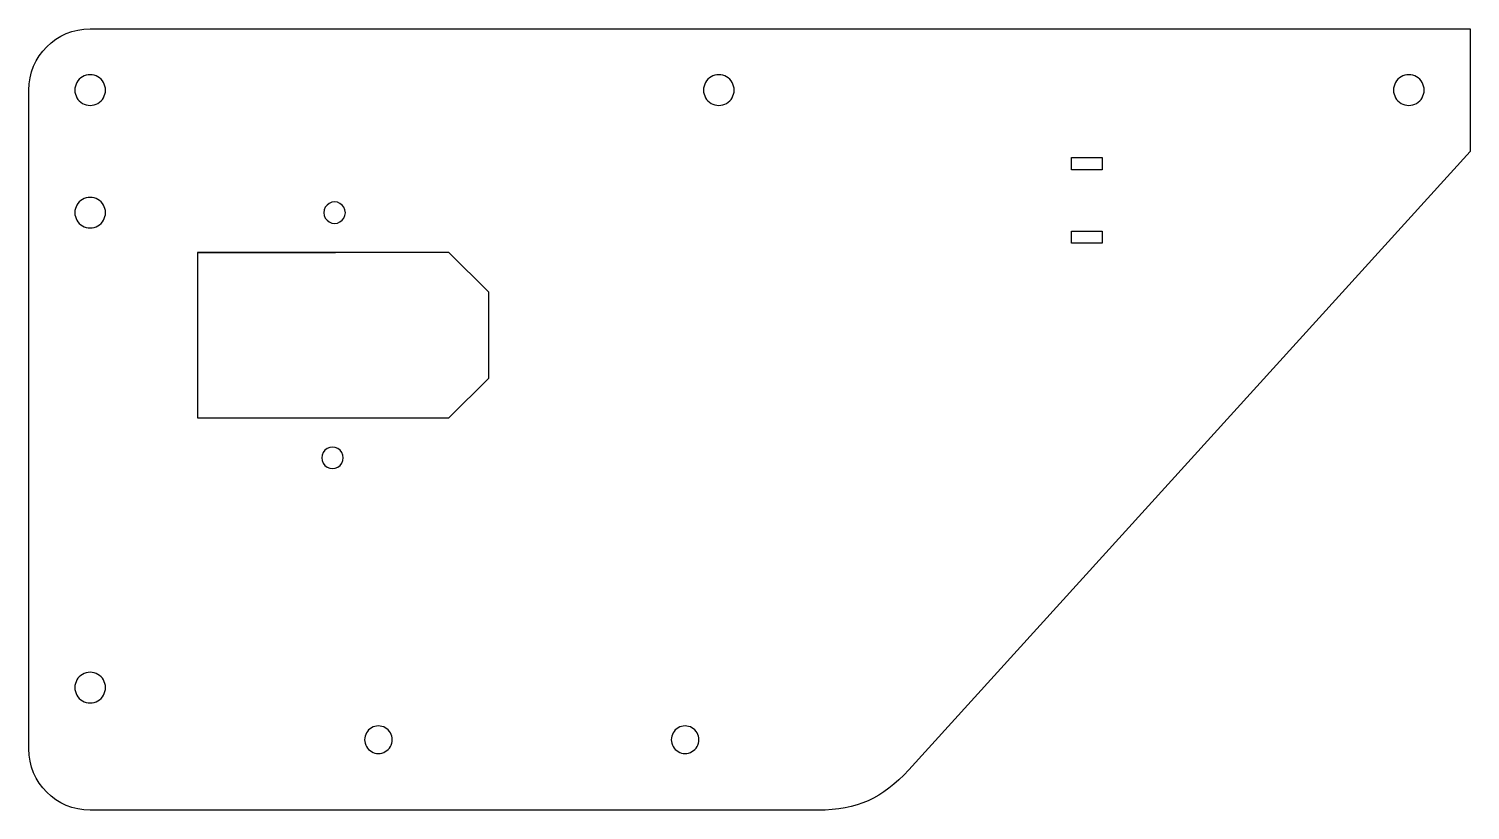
# Model space of a CAD drawing. Extents: x -10 to 225, y -168 to -40.
import ezdxf

# ---------------------------------------------------------------- set-up
doc = ezdxf.new("R2010")
doc.units = 0
doc.layers.get('0').update_dxf_attribs({"linetype": 'CONTINUOUS'})

msp = doc.modelspace()

# ---------------------------------------------------------------- linework, layer by layer
at = {"color": 7}
for points in [[(0, -40.000003), (210.000001, -40.000003)], [(210, -40), (225, -40), (225, -60), (133.471931, -160.934887)], [(-10, -157.500006), (-10, -50.00001)], [(17.5, -76.500001), (40, -76.500001)], [(118.656269, -167.500013), (0, -167.500013)]]:
    msp.add_lwpolyline(points, dxfattribs=at)
for points in [[(2.5, -50)], [(105, -50)], [(217.500003, -50.000001)], [(160.000002, -61.000001), (165.000003, -61.000001), (165.000003, -63.000001), (160.000002, -63.000001), (160.000002, -61.000001)], [(2.5, -70)], [(41.606356, -70.001589)], [(160.000002, -73.000001), (165.000003, -73.000001), (165.000003, -75.000001), (160.000002, -75.000001), (160.000002, -73.000001)], [(58, -76.500001), (17.5, -76.500001), (17.5, -103.500001), (58, -103.500001), (58.5, -103.500001), (65, -97.000001), (65, -96.500001), (65, -83.500001), (65, -83.000001), (58.5, -76.500001), (58, -76.500001)], [(41.25, -110.000001)], [(2.5, -147.5)], [(49.25, -156.000002)], [(99.25, -156.000002)]]:
    msp.add_lwpolyline(points, close=True, dxfattribs=at)
for points in [[(-10, -50.00001), (-10, -44.47715), (-5.522848, -40.000003), (0, -40.000003)], [(-1.25, -47.834936), (-2.023503, -48.281518), (-2.5, -49.106836), (-2.5, -50)], [(1.25, -47.834936), (0.476497, -47.388354), (-0.476497, -47.388354), (-1.25, -47.834936)], [(2.5, -50), (2.5, -49.106836), (2.023503, -48.281518), (1.25, -47.834936)], [(101.25, -47.834936), (100.476497, -48.281518), (100, -49.106836), (100, -50)], [(103.75, -47.834936), (102.976497, -47.388354), (102.023503, -47.388354), (101.25, -47.834936)], [(105, -50), (105, -49.106836), (104.523503, -48.281518), (103.75, -47.834936)], [(213.750003, -47.834937), (212.9765, -48.281519), (212.500003, -49.106837), (212.500003, -50.000001)], [(216.250003, -47.834937), (215.4765, -47.388355), (214.523506, -47.388355), (213.750003, -47.834937)], [(217.500003, -50.000001), (217.500003, -49.106837), (217.023506, -48.281519), (216.250003, -47.834937)], [(-2.5, -50), (-2.5, -50.893164), (-2.023503, -51.718482), (-1.25, -52.165064)], [(1.25, -52.165064), (2.023503, -51.718482), (2.5, -50.893164), (2.5, -50)], [(100, -50), (100, -50.893164), (100.476497, -51.718482), (101.25, -52.165064)], [(103.75, -52.165064), (104.523503, -51.718482), (105, -50.893164), (105, -50)], [(212.500003, -50.000001), (212.500003, -50.893165), (212.9765, -51.718483), (213.750003, -52.165065)], [(216.250003, -52.165065), (217.023506, -51.718483), (217.500003, -50.893165), (217.500003, -50.000001)], [(-1.25, -52.165064), (-0.476497, -52.611646), (0.476497, -52.611646), (1.25, -52.165064)], [(101.25, -52.165064), (102.023503, -52.611646), (102.976497, -52.611646), (103.75, -52.165064)], [(213.750003, -52.165065), (214.523506, -52.611647), (215.4765, -52.611647), (216.250003, -52.165065)], [(-1.25, -67.834936), (-2.023503, -68.281518), (-2.5, -69.106836), (-2.5, -70)], [(1.25, -67.834936), (0.476497, -67.388354), (-0.476497, -67.388354), (-1.25, -67.834936)], [(2.5, -70), (2.5, -69.106836), (2.023503, -68.281518), (1.25, -67.834936)], [(-2.5, -70), (-2.5, -70.893164), (-2.023503, -71.718481), (-1.25, -72.165063)], [(1.25, -72.165063), (2.023503, -71.718481), (2.5, -70.893164), (2.5, -70)], [(38.981356, -68.486044), (38.439904, -68.798651), (38.106356, -69.376374), (38.106356, -70.001589)], [(38.106356, -70.001589), (38.106356, -70.626803), (38.439904, -71.204526), (38.981356, -71.517133)], [(40.731356, -68.486044), (40.189904, -68.173437), (39.522808, -68.173437), (38.981356, -68.486044)], [(41.606356, -70.001589), (41.606356, -69.376374), (41.272808, -68.798651), (40.731356, -68.486044)], [(40.731356, -71.517133), (41.272808, -71.204526), (41.606356, -70.626803), (41.606356, -70.001589)], [(-1.25, -72.165063), (-0.476497, -72.611645), (0.476497, -72.611645), (1.25, -72.165063)], [(38.981356, -71.517133), (39.522808, -71.82974), (40.189904, -71.82974), (40.731356, -71.517133)], [(38.625, -108.484457), (38.083548, -108.797064), (37.75, -109.374786), (37.75, -110.000001)], [(37.75, -110.000001), (37.75, -110.625216), (38.083548, -111.202938), (38.625, -111.515546)], [(40.375, -108.484457), (39.833548, -108.171849), (39.166452, -108.171849), (38.625, -108.484457)], [(41.25, -110.000001), (41.25, -109.374786), (40.916452, -108.797064), (40.375, -108.484457)], [(40.375, -111.515546), (40.916452, -111.202938), (41.25, -110.625216), (41.25, -110.000001)], [(38.625, -111.515546), (39.166452, -111.828153), (39.833548, -111.828153), (40.375, -111.515546)], [(-1.25, -145.334936), (-2.023503, -145.781518), (-2.5, -146.606836), (-2.5, -147.5)], [(1.25, -145.334936), (0.476497, -144.888354), (-0.476497, -144.888354), (-1.25, -145.334936)], [(2.5, -147.5), (2.5, -146.606836), (2.023503, -145.781518), (1.25, -145.334936)], [(-2.5, -147.5), (-2.5, -148.393164), (-2.023503, -149.218482), (-1.25, -149.665064)], [(1.25, -149.665064), (2.023503, -149.218482), (2.5, -148.393164), (2.5, -147.5)], [(-1.25, -149.665064), (-0.476497, -150.111646), (0.476497, -150.111646), (1.25, -149.665064)], [(45.875, -154.051444), (45.178848, -154.453368), (44.75, -155.196154), (44.75, -156.000002)], [(48.125, -154.051444), (47.428848, -153.64952), (46.571153, -153.64952), (45.875, -154.051444)], [(49.25, -156.000002), (49.25, -155.196154), (48.821153, -154.453368), (48.125, -154.051444)], [(95.875, -154.051444), (95.178848, -154.453368), (94.75, -155.196154), (94.75, -156.000002)], [(98.125, -154.051444), (97.428848, -153.649521), (96.571153, -153.649521), (95.875, -154.051444)], [(99.25, -156.000002), (99.25, -155.196154), (98.821153, -154.453368), (98.125, -154.051444)], [(44.75, -156.000002), (44.75, -156.803849), (45.178848, -157.546635), (45.875, -157.948559)], [(48.125, -157.948559), (48.821153, -157.546635), (49.25, -156.803849), (49.25, -156.000002)], [(94.75, -156.000002), (94.75, -156.803849), (95.178848, -157.546635), (95.875, -157.948559)], [(98.125, -157.948559), (98.821153, -157.546635), (99.25, -156.803849), (99.25, -156.000002)], [(0, -167.500013), (-5.522847, -167.500013), (-10, -163.02284), (-10, -157.500006)], [(45.875, -157.948559), (46.571153, -158.350482), (47.428848, -158.350482), (48.125, -157.948559)], [(95.875, -157.948559), (96.571153, -158.350482), (97.428848, -158.350482), (98.125, -157.948559)], [(133.471931, -160.93488), (129.102451, -165.560352), (125.142072, -167.500013), (118.656269, -167.500013)]]:
    msp.add_open_spline(points, degree=3, dxfattribs=at)

doc.saveas('drawing.dxf')
